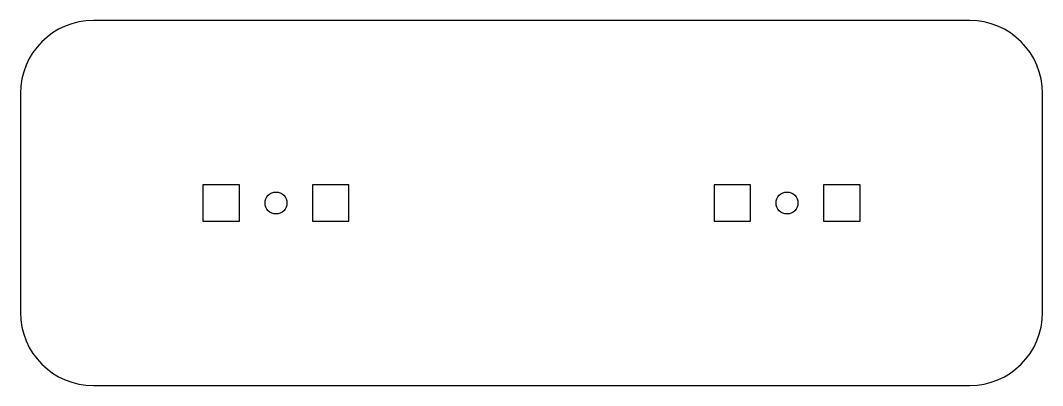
# Model space of a CAD drawing. Header units: millimetres. Extents: x -70 to 70, y -25 to 25.
import ezdxf

# ---------------------------------------------------------------- set-up
doc = ezdxf.new("R2010")
doc.units = ezdxf.units.MM

msp = doc.modelspace()

# ---------------------------------------------------------------- linework, layer by layer
at = {"color": 7, "linetype": 'Continuous', "lineweight": 25}
for p, q in [((60, 25), (-60, 25)), ((-70, 15), (-70, -15)), ((70, -15), (70, 15)), ((-45, 2.5), (-45, -2.5)), ((-40, 2.5), (-45, 2.5)), ((-40, -2.5), (-40, 2.5)), ((-30, 2.5), (-30, -2.5)), ((-25, 2.5), (-30, 2.5)), ((-25, -2.5), (-25, 2.5)), ((25, 2.5), (25, -2.5)), ((30, 2.5), (25, 2.5)), ((30, -2.5), (30, 2.5)), ((40, 2.5), (40, -2.5)), ((45, 2.5), (40, 2.5)), ((45, -2.5), (45, 2.5)), ((-45, -2.5), (-40, -2.5)), ((-30, -2.5), (-25, -2.5)), ((25, -2.5), (30, -2.5)), ((40, -2.5), (45, -2.5)), ((-60, -25), (60, -25))]:
    msp.add_line(p, q, dxfattribs=at)
for centre in [(-35, 0), (35, 0)]:
    msp.add_circle(centre, 1.5, dxfattribs=at)
for centre, start, end in [((-60, 15), 90, 180), ((60, 15), 0, 90), ((-60, -15), 180, 270), ((60, -15), 270, 0)]:
    msp.add_arc(centre, 10, start, end, dxfattribs=at)

doc.saveas('drawing.dxf')
